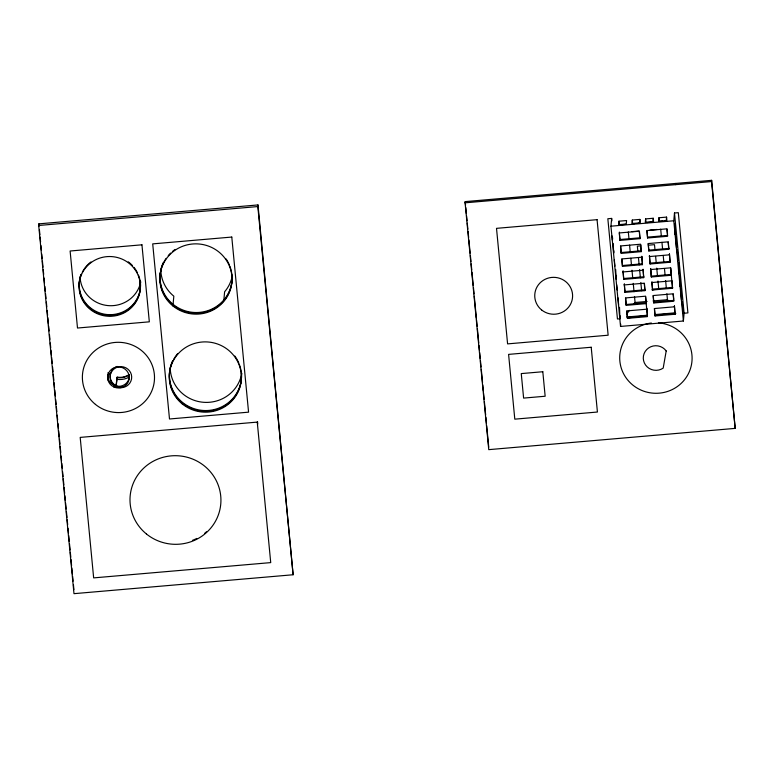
<?xml version="1.0" encoding="UTF-8"?>
<svg xmlns="http://www.w3.org/2000/svg" width="774" height="774" viewBox="0 0 774 774"><rect width="100%" height="100%" fill="white"/><g stroke="black" fill="none" stroke-linecap="round" stroke-linejoin="round"><path stroke-width="1.16" d="M38.7 225.476L38.855 223.85L257.984 204.936L293.114 574.753L73.985 593.668L38.7 225.476L257.829 206.561L257.984 204.936M107.934 380.063L108.37 375.448L109.56 373.678L108.166 375.313M115.945 385.926L117.193 377.132A16.215 15.799 5.3 0 0 129.297 374.5M116.206 386.207L117.193 377.132M173.076 304.327L173.831 296.181A36.078 35.14 5.3 0 1 160.798 270.049M223.86 299.944L224.615 291.798A36.078 35.14 5.3 0 0 232.403 275.302M465.097 202.827L465.213 201.608L711.645 180.332L735.184 428.38L488.752 449.646L465.097 202.827L711.538 181.561L711.645 180.332M684.1 313.238L687.912 312.909L678.305 212.666L674.493 212.995L684.1 313.238L683.384 321.007L620.545 326.435L610.938 226.192L611.654 218.413L607.842 218.742L617.449 318.994L620.313 318.743M612.65 237.87L612.437 240.172L612.031 235.935M613.182 243.442L613.685 253.166L613.898 250.863M618.948 221.209L618.629 224.663L626.243 224.005L626.572 220.551L618.948 221.209L619.306 224.924M615.678 269.429L616.172 279.162L616.491 275.708M639.44 231.426L639.972 238.653L619.974 240.385L619.345 232.094M640.688 244.42L641.211 251.647L621.222 253.379L620.69 246.151M642.459 264.65L641.83 256.358L642.459 264.65L622.46 266.372L621.938 259.145M619.519 307.268L619.906 318.143L620.119 315.84M623.709 279.366L623.08 271.074L623.709 279.366L643.707 277.643L643.078 269.352L643.707 277.643M624.957 292.359L624.318 284.058L624.957 292.359L644.955 290.637L644.423 283.4M620.545 326.435L620.748 324.209M632.281 220.068L631.961 223.522L639.576 222.864L639.895 219.41L632.281 220.068L632.639 223.773L634.815 223.589M645.661 296.403L646.193 303.621L626.195 305.343L625.673 298.125M626.195 305.343L625.489 297.932L645.487 296.2L647.441 316.624L627.443 318.346L626.921 311.119M645.613 218.916L645.293 222.37L652.908 221.712L653.227 218.258L645.613 218.916L645.971 222.622M647.586 237.995L646.87 230.575L666.869 228.843L667.585 236.273L647.586 237.995L647.054 230.768M668.301 242.039L668.823 249.267L648.835 250.989L648.302 243.762M650.073 263.992L649.444 255.701L650.073 263.992L670.071 262.26L669.442 253.969L670.071 262.26M651.321 276.986L650.692 268.694L651.321 276.986L671.319 275.254L670.787 268.027M658.945 217.765L658.626 221.219L666.24 220.561L666.559 217.107L658.945 217.765L659.293 221.47L662.563 221.19M672.035 281.02L672.558 288.247L652.569 289.979L651.931 281.678M653.807 302.963L653.101 295.542L673.099 293.82L673.806 301.241L653.807 302.963L653.285 295.745M675.054 314.244L674.425 305.953L675.054 314.244L655.056 315.966L654.523 308.739M675.625 184.657L675.731 183.438M683.384 321.007L673.777 220.764L674.493 212.995M626.592 314.263L629.417 310.345M633.654 304.453L635.077 302.499L634.496 296.519M620.4 224.828L625.837 224.363M638.076 223.309L640.253 223.115M647.054 222.535L652.492 222.061M664.74 221.006L666.917 220.822M610.938 226.192L673.777 220.764M631.913 231.639L639.101 231.02M649.899 230.091L657.087 229.472M620.051 239.514L640.05 237.792M647.664 237.134L667.662 235.412M640.785 245.851L637.35 246.151L637.805 250.834M648.776 245.165L654.494 244.671L655.056 250.534M621.299 252.518L641.298 250.786M648.912 250.128L668.91 248.406M641.752 257.22L621.754 258.942L622.46 266.372M649.367 256.562L669.365 254.839M622.548 265.511L642.536 263.779M650.16 263.121L670.149 261.399M623.002 271.945L642.991 270.213M650.615 269.555L670.603 267.833L672.558 288.247M623.786 278.505L643.784 276.773M651.398 276.115L671.397 274.393M624.241 284.929L644.239 283.197L644.955 290.637M671.851 280.817L651.853 282.539L652.569 289.979M625.034 291.498L645.032 289.776M652.646 289.118L672.645 287.386M651.901 289.815L654.194 289.611M635.077 302.499L647.064 301.463M653.053 300.941L667.449 299.702L669.075 301.405M626.282 304.482L646.271 302.76M653.895 302.102L673.883 300.37M674.338 306.814L654.349 308.545L655.056 315.966M626.872 317.001L647.287 315.241M654.485 314.621L674.899 312.86M627.53 317.485L647.519 315.763M655.143 315.105L675.131 313.373M628.198 317.746L634.728 317.185M654.862 315.444L661.393 314.883M668.194 314.292L670.371 314.109M673.632 313.828L675.808 313.634M711.538 181.561L735.184 428.38M666.559 217.107L666.83 219.893M667.053 229.046L667.556 234.348M673.274 294.014L673.786 299.315M668.823 249.267L668.117 241.846L648.119 243.568L648.835 250.989M660.686 229.162L661.373 236.331M661.944 242.31L662.631 249.489M663.202 255.459L663.782 261.438M664.469 268.617L665.04 274.596M665.611 280.575L666.298 287.744M666.869 293.723L667.449 299.702M653.227 218.258L653.585 221.964M655.617 256.387L656.178 262.251M656.739 268.114L657.523 276.328M657.977 281.01L658.761 289.224M639.895 219.41L640.166 222.186M647.422 314.699L646.812 308.333L646.725 309.203L626.737 310.925L627.443 318.346M639.972 238.653L639.256 231.233L619.258 232.955L619.974 240.385M641.211 251.647L640.504 244.226L620.506 245.948L621.222 253.379M638.473 257.868L639.15 264.901M639.595 269.594L640.388 277.798M640.833 282.491L641.627 290.705M628.314 231.948L629.001 239.127M629.572 245.106L630.259 252.276M630.829 258.255L631.516 265.434M631.981 270.213L632.784 278.582M633.238 283.361L634.041 291.73M611.654 218.413L611.886 220.803M614.314 259.803L614.924 266.169M616.704 284.726L617.217 290.037M617.952 297.719L618.668 305.149M465.213 201.608L465.561 205.197M465.793 207.596L466.364 213.585M466.596 215.985L467.051 220.774M467.283 223.173L467.854 229.162M468.086 231.561L468.657 237.55M468.889 239.95L470.157 253.127M470.379 255.517L470.96 261.515M471.182 263.905L471.763 269.894M471.985 272.293L473.253 285.471M473.485 287.87L474.056 293.859M474.288 296.258L476.349 317.824M476.581 320.223L477.152 326.212M477.384 328.611L478.767 342.988M478.99 345.378L479.454 350.177M479.687 352.567L480.257 358.565M480.49 360.955L481.06 366.944M481.293 369.343L482.55 382.52M482.783 384.92L483.353 390.909M483.586 393.308L484.156 399.297M484.389 401.696L485.656 414.874M485.878 417.273L486.459 423.262M486.682 425.661L488.752 447.227M257.829 206.561L293.114 574.753M257.529 421.617L257.761 424.026M38.855 223.85L39.077 226.26M39.426 229.868L39.89 234.677M40.122 237.086L40.577 241.894M40.925 245.503L41.39 250.321M41.738 253.93L42.193 258.739M42.425 261.148L43.005 267.165M43.238 269.575L43.692 274.383M44.041 277.992L44.505 282.81M44.844 286.419L45.308 291.227M45.54 293.636L46.005 298.445M46.343 302.063L46.808 306.872M47.156 310.48L47.611 315.299M47.843 317.698L48.423 323.716M48.656 326.125L49.11 330.933M49.459 334.542L49.923 339.36M50.271 342.969L50.726 347.778M50.958 350.187L51.423 355.005M51.655 357.404L52.226 363.422M52.574 367.031L53.038 371.849M53.261 374.248L53.841 380.266M54.074 382.675L54.528 387.484M54.761 389.893L55.341 395.911M55.689 399.519L56.144 404.328M56.376 406.737L56.841 411.555M57.189 415.164L57.644 419.972M57.992 423.581L58.456 428.399M58.689 430.799L59.259 436.817M59.492 439.226L59.956 444.034M60.179 446.443L60.759 452.461M61.107 456.07L61.562 460.888M61.794 463.287L62.259 468.106M62.607 471.714L63.062 476.523M63.294 478.932L63.874 484.95M64.107 487.359L64.677 493.367M64.91 495.776L65.374 500.594M65.606 502.994L66.177 509.011M66.409 511.421L66.99 517.438M67.212 519.838L67.677 524.656M68.025 528.265L68.489 533.073M68.712 535.482L69.292 541.5M69.525 543.909L70.095 549.927M70.328 552.326L70.792 557.145M71.024 559.544L71.595 565.562M71.827 567.971L72.408 573.989M72.64 576.398L73.095 581.206M73.443 584.815L73.907 589.633M80.293 276.212L80.322 279.82A30.679 29.886 5.3 0 0 109.802 305.701A30.679 29.886 5.3 0 0 140.781 281.842M241.324 373.116A36.078 35.14 5.3 0 1 199.363 410.839A36.078 35.14 5.3 0 1 172.631 361.4M173.686 359.349A36.078 35.14 5.3 0 1 177.643 353.65M234.841 356.03A36.078 35.14 5.3 0 1 238.808 363.093M239.234 364.167A36.078 35.14 5.3 0 1 241.198 371.984M229.839 266.14A36.078 35.14 5.3 0 1 191.71 313.064A36.078 35.14 5.3 0 1 166.129 258.371M168.248 255.623A36.078 35.14 5.3 0 1 170.638 253.098M172.379 251.531A36.078 35.14 5.3 0 1 175.156 249.422M226.105 258.951A36.078 35.14 5.3 0 1 229.414 265.066M138.469 275.109A30.679 29.886 5.3 0 1 109.463 315.492A30.679 29.886 5.3 0 1 81.367 274.248M82.296 272.216A30.679 29.886 5.3 0 1 90.926 261.941M128.271 261.835A30.679 29.886 5.3 0 1 132.509 265.627M133.979 267.34A30.679 29.886 5.3 0 1 137.578 273.067M121.963 386.836A10.826 10.546 5.3 0 1 117.193 366.431M129.364 374.887A10.826 10.546 5.3 0 1 118.18 386.352A10.826 10.546 5.3 0 1 107.925 373.997M140.249 280.798A30.679 29.886 5.3 0 1 106.667 314.496A30.679 29.886 5.3 0 1 81.028 274.47M232.094 275.418A36.078 35.14 5.3 0 1 194.729 312.493A36.078 35.14 5.3 0 1 160.363 272.438M160.537 271.306A36.078 35.14 5.3 0 1 163.314 262.56M241.043 381.476A36.078 35.14 5.3 0 1 194.845 408.933A36.078 35.14 5.3 0 1 172.708 360.587M241.401 372.304A36.078 35.14 5.3 0 1 241.469 378.051M241.798 373.329A36.078 35.14 5.3 0 1 203.707 402.306A36.078 35.14 5.3 0 1 170.193 368.076M129.258 374.906A16.215 15.799 5.3 0 1 117.155 377.538M109.531 374.084A16.215 15.799 5.3 0 1 107.983 372.662M129.326 376.986A18.034 17.57 5.3 0 1 116.845 379.279M206.455 531.796A45.482 44.302 5.3 0 1 204.665 533.325M196.77 538.443A45.482 44.302 5.3 0 1 192.445 540.368M658.451 322.864A36.204 35.256 5.3 0 1 687.148 375.971A36.204 35.256 5.3 0 1 625.702 377.325A36.204 35.256 5.3 0 1 651.369 323.019M674.889 223.87L675.276 234.754L674.889 223.87M676.137 236.863L676.524 247.748L676.137 236.863M677.376 249.867L677.772 260.741L677.376 249.867M678.624 262.86L679.011 273.735L678.624 262.86M679.872 275.854L680.259 286.728L679.872 275.854M681.11 288.847L681.507 299.722L681.11 288.847M682.358 301.841L682.755 312.725L682.358 301.841M666.201 350.961L663.202 368.105A12.626 12.297 5.3 0 1 645.603 365.096A12.626 12.297 5.3 0 1 648.602 347.961A12.626 12.297 5.3 0 1 666.201 350.961M141.942 244.807L70.115 251.008L77.497 328.031L149.324 321.829L141.942 244.807M231.784 237.057L152.71 243.878L169.496 418.986L248.57 412.165L231.784 237.057M597.073 219.671L496.511 228.349L507.589 343.888L608.141 335.21L597.073 219.671M591.21 347.255L508.595 354.386L514.797 419.16L597.422 412.029L591.21 347.255M542.806 371.733L521.26 373.59L523.611 398.097L545.157 396.24L542.806 371.733M257.258 422.111L80.196 437.397L93.654 577.888L270.726 562.611L257.258 422.111M113.923 387L111.533 385.529A10.826 10.546 5.3 0 1 113.807 367.892A10.826 10.546 5.3 0 1 129.258 377.431A10.826 10.546 5.3 0 1 113.923 387M140.162 290.231L140.094 282.423A30.679 29.886 5.3 0 0 109.473 256.523A30.679 29.886 5.3 0 0 79.277 282.607L79.335 290.405A30.679 29.886 5.3 0 0 109.956 316.305A30.679 29.886 5.3 0 0 140.162 290.231M182.316 403.98A36.078 35.14 5.3 0 0 240.898 383.101A36.078 35.14 5.3 0 0 192.803 344.014A36.078 35.14 5.3 0 0 182.316 403.98M172.921 305.953A36.078 35.14 5.3 0 0 231.503 285.074A36.078 35.14 5.3 0 0 183.409 245.987A36.078 35.14 5.3 0 0 172.921 305.953M113.972 385.229A10.826 10.546 5.3 0 0 131.541 378.97A10.826 10.546 5.3 0 0 117.116 367.244A10.826 10.546 5.3 0 0 113.972 385.229M95.415 404.386A36.078 35.14 5.3 0 0 153.997 383.507A36.078 35.14 5.3 0 0 105.903 344.43A36.078 35.14 5.3 0 0 95.415 404.386M146.431 533.973A45.482 44.302 5.3 0 0 220.29 507.657A45.482 44.302 5.3 0 0 159.657 458.382A45.482 44.302 5.3 0 0 146.431 533.973M541.587 309.929A18.934 18.441 5.3 0 0 572.334 298.967A18.934 18.441 5.3 0 0 547.092 278.456A18.934 18.441 5.3 0 0 541.587 309.929"/></g></svg>
